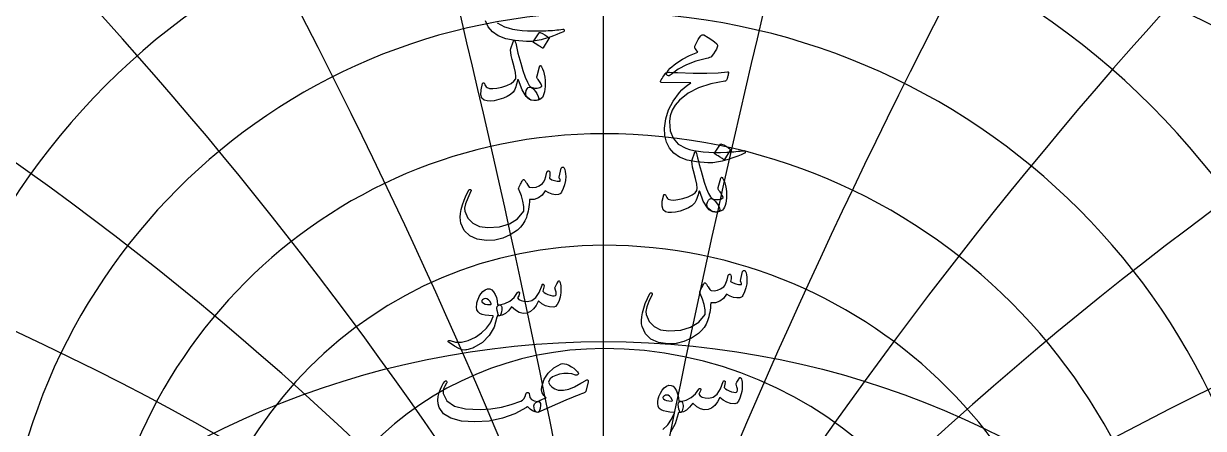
# Model space of a CAD drawing. Header units: millimetres. Extents: x -68 to 68, y -68 to 70.
# Drawn here: x -19.01 to 19.66, y 25.87 to 39.12 of the extents above; entities that cross this region are included whole.
import ezdxf

# ---------------------------------------------------------------- set-up
doc = ezdxf.new("R2010")
doc.units = ezdxf.units.MM
for name, color, linetype in [('CUT_OUTER', 1, 'Continuous'), ('ENGRAVE', 7, 'Continuous'), ('ENGRAVE_FINE', 8, 'Continuous'), ('TEXT', 5, 'Continuous')]:
    doc.layers.add(name, color=color, linetype=linetype)

msp = doc.modelspace()

# ---------------------------------------------------------------- linework, layer by layer
at = {"layer": 'CUT_OUTER'}
msp.add_arc((-0.0002, -0.0002), 68.4749, 142.031029, 87.802838, dxfattribs=at)
at = {"layer": 'ENGRAVE'}
msp.add_lwpolyline([(0, -67), (0, 67)], dxfattribs=at)
msp.add_lwpolyline([(0, -67), (0, 67)], dxfattribs=at)
for radius in [67, 43.8575, 28.7086]:
    msp.add_circle((0, 0), radius, dxfattribs=at)
for centre, radius, start, end in [((0, 27.8915), 39.6431, 104.6529, 270), ((0, 25.3496), 42.185, 270, 75.09887), ((0, 25.5212), 34.8434, 90, 270), ((0, 23.0572), 37.3074, 270, 90), ((0, 30.8566), 45.1068, 147.33942, 270), ((0, 23.6066), 30.5529, 90, 270), ((0, 21.204), 32.9555, 270, 90), ((0, 28.2184), 47.745, 270, 31.63039), ((0, 22.0495), 26.6591, 90, 270), ((0, 19.6932), 29.0154, 270, 90), ((0, 34.6199), 51.4552, 169.60534, 270), ((0, 20.7795), 23.078, 90, 270), ((0, 18.4556), 25.4019, 270, 90), ((0, 31.8643), 54.2108, 270, 8.90601), ((0, 19.7447), 19.7447, 90, 270), ((0, 17.4399), 22.0495, 270, 90), ((0, 18.9068), 16.6083, 90, 270), ((0, 16.6083), 18.9068, 270, 90), ((0, 39.4895), 59.0161, 186.817711, 270), ((0, 18.237), 13.6274, 90, 270), ((0, 15.9322), 15.9322, 270, 90), ((0, 17.7139), 10.7675, 90, 270), ((0, 15.3899), 13.0915, 270, 90)]:
    msp.add_arc(centre, radius, start, end, dxfattribs=at)
at = {"layer": 'ENGRAVE_FINE'}
for centre, radius, start, end in [((-371.7184, -48.7087), 377.4528, 10, 17.676322), ((-371.7184, -48.7087), 377.4528, 10, 17.676322), ((423.1617, -60.3647), 429.6896, 162.919986, 170), ((423.1617, -60.3647), 429.6896, 162.919986, 170), ((-180.0806, -48.7087), 191.6378, 20, 35.48643), ((-180.0806, -48.7087), 191.6378, 20, 35.48643), ((205.0025, -60.3647), 218.1591, 145.781376, 160), ((205.0025, -60.3647), 218.1591, 145.781376, 160), ((-113.5255, -48.7087), 131.088, 30, 53.548789), ((-113.5255, -48.7087), 131.088, 30, 53.548789), ((129.2367, -60.3647), 149.2296, 128.54581, 150), ((129.2367, -60.3647), 149.2296, 128.54581, 150), ((-78.1123, -48.7087), 101.9683, 40, 71.93986), ((-78.1123, -48.7087), 101.9683, 40, 71.93986), ((88.9225, -60.3647), 116.0801, 111.221729, 140), ((88.9225, -60.3647), 116.0801, 111.221729, 140), ((-54.9979, -48.7087), 85.5616, 50, 90.642678), ((-54.9979, -48.7087), 85.5616, 50, 90.642678), ((62.6093, -60.3647), 97.4027, 95.071728, 130), ((62.6093, -60.3647), 97.4027, 95.071728, 130), ((-37.8418, -48.7087), 75.6837, 60, 104.724148), ((-37.8418, -48.7087), 75.6837, 60, 104.724148)]:
    msp.add_arc(centre, radius, start, end, dxfattribs=at)
at = {"layer": 'TEXT'}
for points in [[(-3.4924, 39.1546), (-3.2494, 39.0211), (-3.1234, 38.9807), (-2.985, 38.9472), (-2.834, 38.9208), (-2.6706, 38.9013), (-2.495, 38.8886), (-2.3073, 38.8824), (-2.1077, 38.8826), (-1.8962, 38.8893), (-1.8209, 38.8936), (-1.747, 38.8983), (-1.6742, 38.9036), (-1.6028, 38.9093), (-1.533, 38.9155), (-1.4655, 38.9223), (-1.4003, 38.9295), (-1.3373, 38.9372), (-1.3181, 38.9382), (-1.3044, 38.9333), (-1.2961, 38.9223), (-1.2934, 38.9053), (-1.2949, 38.8856), (-1.2994, 38.8704), (-1.3069, 38.8597), (-1.3173, 38.8534), (-1.4301, 38.8058), (-1.5369, 38.7626), (-1.6377, 38.7239), (-1.7325, 38.6897), (-1.8211, 38.6598), (-1.9032, 38.6339), (-1.9788, 38.6119), (-2.0479, 38.5939), (-2.1129, 38.5807), (-2.1761, 38.569), (-2.2376, 38.5588), (-2.2974, 38.55), (-2.3556, 38.5433), (-2.4126, 38.539), (-2.4684, 38.5373), (-2.5229, 38.5381), (-2.8952, 38.567), (-3.2055, 38.6299), (-3.454, 38.7267), (-3.6406, 38.8574), (-3.7776, 39.0208), (-3.8732, 39.2117)], [(1.9391, 25.8325), (2.1018, 25.9895), (2.2305, 26.1698), (2.3253, 26.3737), (2.3246, 26.3809), (2.3223, 26.3866), (2.3186, 26.3909), (2.3133, 26.3936), (2.1759, 26.4016), (2.0588, 26.4176), (1.9623, 26.4415), (1.8862, 26.4735), (1.8273, 26.5229), (1.7904, 26.5912), (1.7754, 26.6786), (1.7824, 26.7848), (1.7846, 26.7989), (1.7874, 26.8133), (1.7906, 26.8279), (1.7944, 26.8427), (1.7986, 26.8581), (1.8034, 26.8742), (1.8086, 26.891), (1.8143, 26.9086), (1.8612, 27.0226), (1.9181, 27.1172), (1.985, 27.1923), (2.0618, 27.2479), (2.1404, 27.2783), (2.2125, 27.2778), (2.2781, 27.2464), (2.3373, 27.184), (2.3889, 27.0972), (2.4281, 26.9964), (2.4548, 26.8816), (2.469, 26.7529), (2.4769, 26.753), (2.4845, 26.7534), (2.4918, 26.754), (2.499, 26.7549), (2.5061, 26.7558), (2.5134, 26.7564), (2.521, 26.7568), (2.5289, 26.7569), (2.5558, 26.7512), (2.5768, 26.7339), (2.5918, 26.7053), (2.6007, 26.6651), (2.6045, 26.6209), (2.6037, 26.5763), (2.5985, 26.5311), (2.5888, 26.4854), (2.576, 26.4453), (2.5618, 26.4166), (2.5461, 26.3994), (2.5289, 26.3936), (2.453, 26.3936), (2.4525, 26.3864), (2.451, 26.3767), (2.4486, 26.3644), (2.4451, 26.3497), (2.4451, 26.3497), (2.3515, 26.0211), (2.1946, 25.7459)]]:
    msp.add_lwpolyline(points, dxfattribs=at)
for points in [[(-2.1097, 38.8231), (-2.1047, 38.8281), (-2.0978, 38.8311), (-2.0888, 38.8321), (-2.0778, 38.8311), (-2.0002, 38.7996), (-1.9271, 38.7612), (-1.8585, 38.7158), (-1.7944, 38.6634), (-1.7881, 38.6554), (-1.7854, 38.6474), (-1.7861, 38.6395), (-1.7904, 38.6315), (-1.978, 38.3281), (-1.985, 38.3208), (-1.994, 38.3191), (-2.0049, 38.3228), (-2.0179, 38.3321), (-2.0292, 38.3401), (-2.0469, 38.352), (-2.0711, 38.368), (-2.1018, 38.388), (-2.1394, 38.4119), (-2.1846, 38.4399), (-2.2372, 38.4718), (-2.2974, 38.5077), (-2.3053, 38.5137), (-2.3093, 38.5197), (-2.3093, 38.5257), (-2.3053, 38.5317)], [(3.3692, 37.9808), (3.0204, 37.8897), (2.7125, 37.7722), (2.4456, 37.6282), (2.2195, 37.4578), (2.1848, 37.4316), (2.1527, 37.4169), (2.123, 37.4137), (2.0958, 37.4219), (2.0641, 37.4596), (2.0688, 37.5127), (2.11, 37.5813), (2.1876, 37.6654), (2.371, 37.8176), (2.5818, 37.9548), (2.8201, 38.0771), (3.0858, 38.1844), (3.0099, 38.2961), (2.9957, 38.3241), (2.989, 38.352), (2.9897, 38.38), (2.9979, 38.4079), (3.0516, 38.5145), (3.1007, 38.6025), (3.1454, 38.6721), (3.1856, 38.7233), (3.2113, 38.7475), (3.2365, 38.7602), (3.2612, 38.7615), (3.2854, 38.7512), (3.4258, 38.6719), (3.5438, 38.5975), (3.6394, 38.5282), (3.7125, 38.4638), (3.7267, 38.4431), (3.7335, 38.4169), (3.7327, 38.3852), (3.7245, 38.348), (3.6988, 38.2899), (3.6576, 38.2193), (3.601, 38.1362), (3.5289, 38.0407), (3.5099, 38.0264), (3.477, 38.0117), (3.4301, 37.9965), (3.3692, 37.9808)], [(-2.8802, 38.4798), (-2.8572, 38.3751), (-2.8323, 38.2687), (-2.8053, 38.1605), (-2.7764, 38.0506), (-2.7455, 37.9385), (-2.7125, 37.8236), (-2.6776, 37.706), (-2.6407, 37.5856), (-2.5661, 37.369), (-2.498, 37.2063), (-2.4363, 37.0976), (-2.3812, 37.0427), (-2.333, 37.01), (-2.2844, 36.9638), (-2.2352, 36.9042), (-2.1856, 36.8311), (-2.1387, 36.7405), (-2.1257, 36.6724), (-2.1467, 36.6268), (-2.2016, 36.6036), (-2.3789, 36.6215), (-2.5359, 36.7393), (-2.6724, 36.9568), (-2.7884, 37.2742), (-2.7909, 37.2794), (-2.7944, 37.2832), (-2.7988, 37.2854), (-2.8043, 37.2862), (-2.8083, 37.2854), (-2.8123, 37.2832), (-2.8163, 37.2794), (-2.8203, 37.2742), (-2.8315, 37.2228), (-2.8453, 37.1684), (-2.8615, 37.111), (-2.8802, 37.0507), (-2.9006, 36.9935), (-2.9221, 36.9459), (-2.9446, 36.9077), (-2.968, 36.879), (-3.0523, 36.8054), (-3.1576, 36.7403), (-3.2839, 36.6837), (-3.4311, 36.6355), (-3.5808, 36.5998), (-3.7105, 36.5846), (-3.8203, 36.5898), (-3.9101, 36.6155), (-3.9869, 36.6799), (-4.0219, 36.7932), (-4.0149, 36.9554), (-3.966, 37.1664), (-3.9612, 37.1734), (-3.955, 37.1784), (-3.9473, 37.1814), (-3.938, 37.1824), (-3.9271, 37.1811), (-3.9181, 37.1774), (-3.9111, 37.1712), (-3.9061, 37.1624), (-3.8871, 37.1183), (-3.8662, 37.0816), (-3.8432, 37.0524), (-3.8183, 37.0307), (-3.7404, 37.0018), (-3.6347, 36.9948), (-3.5009, 37.0097), (-3.3393, 37.0467), (-3.1669, 37.1021), (-3.0329, 37.1644), (-2.9373, 37.2338), (-2.8802, 37.3101), (-2.8707, 37.3875), (-2.8862, 37.5197), (-2.9266, 37.7068), (-2.992, 37.9488), (-3.0234, 38.0763), (-3.0419, 38.1794), (-3.0473, 38.258), (-3.0399, 38.3121), (-2.964, 38.5277), (-2.9558, 38.5504), (-2.947, 38.5666), (-2.9378, 38.5763), (-2.9281, 38.5796), (-2.9161, 38.5733), (-2.9041, 38.5546), (-2.8922, 38.5234), (-2.8802, 38.4798)], [(-2.0738, 37.1904), (-2.0973, 37.2295), (-2.1197, 37.2632), (-2.1412, 37.2914), (-2.1616, 37.3141), (-2.1764, 37.3336), (-2.1846, 37.356), (-2.1863, 37.3815), (-2.1816, 37.4099), (-2.0978, 37.7133), (-2.086, 37.7398), (-2.0708, 37.7473), (-2.0521, 37.7358), (-2.0299, 37.7053), (-1.9965, 37.6407), (-1.968, 37.5626), (-1.9446, 37.4711), (-1.9261, 37.366), (-1.9154, 37.2652), (-1.9111, 37.1664), (-1.9134, 37.0696), (-1.9221, 36.9748), (-1.9363, 36.8922), (-1.9551, 36.8201), (-1.9783, 36.7585), (-2.0059, 36.7074), (-2.0401, 36.6694), (-2.0868, 36.6395), (-2.1459, 36.6175), (-2.2175, 36.6036), (-2.2909, 36.6008), (-2.3592, 36.6125), (-2.4226, 36.6387), (-2.481, 36.6794), (-2.5261, 36.7311), (-2.5498, 36.7902), (-2.5521, 36.8568), (-2.5329, 36.9309), (-2.5022, 36.9915), (-2.466, 37.0297), (-2.4244, 37.0454), (-2.3772, 37.0387), (-2.2684, 37.0125), (-2.1736, 37.0097), (-2.0928, 37.0305), (-2.0259, 37.0746), (-2.0244, 37.0863), (-2.0319, 37.1095), (-2.0484, 37.1442), (-2.0738, 37.1904)], [(2.4271, 37.5177), (2.9393, 37.4998), (3.3822, 37.4978), (3.7557, 37.5117), (4.0598, 37.5417), (4.0692, 37.5428), (4.0773, 37.5422), (4.0841, 37.5398), (4.0897, 37.5357), (4.0939, 37.5301), (4.0962, 37.5232), (4.0968, 37.5151), (4.0957, 37.5057), (4.0879, 37.4693), (4.0803, 37.4359), (4.0729, 37.4054), (4.0658, 37.378), (4.0589, 37.3535), (4.0523, 37.3321), (4.046, 37.3136), (4.0398, 37.2982), (4.0269, 37.2735), (4.0119, 37.2552), (3.9949, 37.2435), (3.976, 37.2383), (3.5149, 37.1547), (3.1137, 37.0237), (2.7724, 36.8453), (2.491, 36.6195), (2.3488, 36.4571), (2.2455, 36.2852), (2.1811, 36.1038), (2.1556, 35.913), (2.1801, 35.6133), (2.2774, 35.3691), (2.4476, 35.1802), (2.6906, 35.0467), (2.8166, 35.0063), (2.955, 34.9729), (3.106, 34.9464), (3.2694, 34.927), (3.445, 34.9142), (3.6327, 34.908), (3.8323, 34.9082), (4.0438, 34.915), (4.1191, 34.9192), (4.193, 34.924), (4.2658, 34.9292), (4.3372, 34.9349), (4.407, 34.9412), (4.4745, 34.9479), (4.5397, 34.9551), (4.6027, 34.9629), (4.6219, 34.9639), (4.6356, 34.9589), (4.6439, 34.9479), (4.6466, 34.9309), (4.6451, 34.9112), (4.6406, 34.896), (4.6331, 34.8853), (4.6227, 34.879), (4.5099, 34.8314), (4.4031, 34.7882), (4.3023, 34.7496), (4.2075, 34.7154), (4.1189, 34.6854), (4.0368, 34.6595), (3.9612, 34.6375), (3.8921, 34.6196), (3.8271, 34.6063), (3.7639, 34.5946), (3.7024, 34.5844), (3.6426, 34.5757), (3.5844, 34.5689), (3.5274, 34.5647), (3.4716, 34.5629), (3.4171, 34.5637), (3.0448, 34.5926), (2.7345, 34.6555), (2.486, 34.7523), (2.2994, 34.883), (2.1624, 35.0465), (2.0668, 35.2373), (2.0127, 35.4556), (2, 35.7014), (2.0391, 36.0063), (2.1327, 36.3022), (2.2806, 36.5891), (2.483, 36.867), (2.5621, 36.9511), (2.6516, 37.0317), (2.7517, 37.1088), (2.8622, 37.1824), (1.8962, 37.1904), (1.873, 37.2004), (1.8632, 37.2183), (1.867, 37.2443), (1.8842, 37.2782), (1.9166, 37.3276), (1.9461, 37.372), (1.9725, 37.4114), (1.996, 37.4459), (2.0164, 37.4751), (2.0339, 37.4988), (2.0484, 37.517), (2.0598, 37.5297), (2.0858, 37.5319), (2.1556, 37.5307), (2.2694, 37.5259), (2.4271, 37.5177)], [(3.0598, 34.829), (3.0828, 34.7243), (3.1077, 34.6179), (3.1347, 34.5098), (3.1636, 34.3999), (3.1945, 34.2877), (3.2275, 34.1728), (3.2624, 34.0552), (3.2993, 33.9348), (3.3739, 33.7183), (3.442, 33.5556), (3.5037, 33.4468), (3.5588, 33.3919), (3.607, 33.3592), (3.6556, 33.3131), (3.7048, 33.2534), (3.7544, 33.1803), (3.8013, 33.0898), (3.8143, 33.0217), (3.7933, 32.976), (3.7384, 32.9528), (3.5611, 32.9708), (3.4041, 33.0885), (3.2676, 33.3061), (3.1516, 33.6234), (3.1491, 33.6287), (3.1456, 33.6324), (3.1412, 33.6347), (3.1357, 33.6354), (3.1317, 33.6347), (3.1277, 33.6324), (3.1237, 33.6287), (3.1197, 33.6234), (3.1085, 33.572), (3.0947, 33.5177), (3.0785, 33.4603), (3.0598, 33.3999), (3.0394, 33.3428), (3.0179, 33.2951), (2.9954, 33.2569), (2.972, 33.2282), (2.8877, 33.1546), (2.7824, 33.0895), (2.6561, 33.0329), (2.5089, 32.9847), (2.3592, 32.9491), (2.2295, 32.9338), (2.1197, 32.9391), (2.0299, 32.9648), (1.9531, 33.0291), (1.9181, 33.1424), (1.9251, 33.3046), (1.974, 33.5157), (1.9788, 33.5226), (1.985, 33.5276), (1.9927, 33.5306), (2.002, 33.5316), (2.0129, 33.5304), (2.0219, 33.5266), (2.0289, 33.5204), (2.0339, 33.5117), (2.0529, 33.4675), (2.0738, 33.4308), (2.0968, 33.4016), (2.1217, 33.3799), (2.1996, 33.351), (2.3053, 33.344), (2.4391, 33.359), (2.6007, 33.3959), (2.7731, 33.4513), (2.9071, 33.5137), (3.0027, 33.583), (3.0598, 33.6594), (3.0693, 33.7367), (3.0538, 33.8689), (3.0134, 34.0561), (2.948, 34.2981), (2.9166, 34.4256), (2.8981, 34.5286), (2.8927, 34.6072), (2.9001, 34.6613), (2.976, 34.8769), (2.9842, 34.8996), (2.993, 34.9158), (3.0022, 34.9256), (3.0119, 34.9288), (3.0239, 34.9226), (3.0359, 34.9039), (3.0478, 34.8727), (3.0598, 34.829)], [(3.8303, 35.1723), (3.8353, 35.1773), (3.8422, 35.1803), (3.8512, 35.1813), (3.8622, 35.1803), (3.9398, 35.1489), (4.0129, 35.1104), (4.0815, 35.065), (4.1456, 35.0126), (4.1519, 35.0047), (4.1546, 34.9967), (4.1539, 34.9887), (4.1496, 34.9807), (3.962, 34.6773), (3.955, 34.6701), (3.946, 34.6683), (3.9351, 34.6721), (3.9221, 34.6813), (3.9108, 34.6893), (3.8931, 34.7013), (3.8689, 34.7172), (3.8382, 34.7372), (3.8006, 34.7611), (3.7554, 34.7891), (3.7028, 34.821), (3.6426, 34.857), (3.6347, 34.8629), (3.6307, 34.8689), (3.6307, 34.8749), (3.6347, 34.8809)], [(-1.3852, 34.3859), (-1.3782, 34.4034), (-1.3692, 34.4158), (-1.3583, 34.4233), (-1.3453, 34.4258), (-1.3286, 34.4238), (-1.3143, 34.4178), (-1.3026, 34.4079), (-1.2934, 34.3939), (-1.2707, 34.344), (-1.2545, 34.2821), (-1.2447, 34.2083), (-1.2415, 34.1224), (-1.2502, 33.9822), (-1.2764, 33.849), (-1.3201, 33.7227), (-1.3812, 33.6035), (-1.4022, 33.5748), (-1.4251, 33.5526), (-1.4501, 33.5369), (-1.477, 33.5276), (-1.5746, 33.5214), (-1.6796, 33.5386), (-1.7921, 33.5793), (-1.9121, 33.6434), (-2.0132, 33.5049), (-2.1327, 33.4129), (-2.2707, 33.3672), (-2.4271, 33.368), (-2.4322, 33.2838), (-2.4396, 33.2028), (-2.4492, 33.1251), (-2.461, 33.0506), (-2.4751, 32.9789), (-2.4915, 32.9094), (-2.5101, 32.8421), (-2.5309, 32.7772), (-2.5793, 32.6599), (-2.6447, 32.5516), (-2.727, 32.4523), (-2.8263, 32.362), (-3.0586, 32.2073), (-3.3043, 32.0985), (-3.5636, 32.0357), (-3.8362, 32.0187), (-4.1434, 32.0604), (-4.3861, 32.1694), (-4.5645, 32.3458), (-4.6785, 32.5895), (-4.694, 32.6774), (-4.6965, 32.7811), (-4.686, 32.9009), (-4.6626, 33.0366), (-4.6249, 33.1853), (-4.5718, 33.34), (-4.5032, 33.5007), (-4.4191, 33.6674), (-4.4123, 33.6778), (-4.4041, 33.6853), (-4.3944, 33.6898), (-4.3831, 33.6913), (-4.3719, 33.6903), (-4.3622, 33.6873), (-4.354, 33.6823), (-4.3472, 33.6753), (-4.3427, 33.6651), (-4.3412, 33.6544), (-4.3427, 33.6432), (-4.3472, 33.6314), (-4.454, 33.4096), (-4.5229, 33.2272), (-4.5538, 33.0843), (-4.5468, 32.9807), (-4.446, 32.7525), (-4.2873, 32.5865), (-4.0708, 32.483), (-3.7963, 32.4418), (-3.4126, 32.4663), (-3.0878, 32.5636), (-2.8218, 32.7337), (-2.6147, 32.9768), (-2.6155, 33.1369), (-2.6417, 33.3061), (-2.6933, 33.4842), (-2.7704, 33.6713), (-2.7801, 33.6903), (-2.7854, 33.7073), (-2.7861, 33.7222), (-2.7824, 33.7352), (-2.7609, 33.7798), (-2.7405, 33.8215), (-2.721, 33.8606), (-2.7025, 33.8969), (-2.6851, 33.93), (-2.6686, 33.9593), (-2.6531, 33.9848), (-2.6387, 34.0067), (-2.6304, 34.0159), (-2.6217, 34.0196), (-2.6125, 34.0179), (-2.6027, 34.0107), (-2.5978, 34.0052), (-2.5908, 33.9967), (-2.5818, 33.9852), (-2.5708, 33.9707), (-2.5583, 33.9533), (-2.5449, 33.9328), (-2.5304, 33.9094), (-2.5149, 33.8829), (-2.4835, 33.832), (-2.457, 33.7951), (-2.4356, 33.7721), (-2.4191, 33.7632), (-2.3153, 33.7544), (-2.2115, 33.7721), (-2.1077, 33.8163), (-2.004, 33.8869), (-1.9663, 33.9338), (-1.9291, 34.0107), (-1.8924, 34.1174), (-1.8562, 34.2542), (-1.8528, 34.2671), (-1.8463, 34.2781), (-1.8368, 34.2871), (-1.8243, 34.2941), (-1.8126, 34.2986), (-1.8014, 34.3001), (-1.7906, 34.2986), (-1.7804, 34.2941), (-1.7652, 34.2691), (-1.7594, 34.2222), (-1.7632, 34.1534), (-1.7764, 34.0626), (-1.6958, 34.0132), (-1.6097, 33.9807), (-1.5182, 33.9653), (-1.4211, 33.9668), (-1.4224, 33.9959), (-1.4261, 34.0196), (-1.4324, 34.0379), (-1.4411, 34.0506), (-1.4511, 34.0626), (-1.4571, 34.0745), (-1.4591, 34.0865), (-1.4571, 34.0985)], [(3.8662, 33.5396), (3.8427, 33.5788), (3.8203, 33.6125), (3.7988, 33.6407), (3.7784, 33.6634), (3.7636, 33.6828), (3.7554, 33.7053), (3.7537, 33.7307), (3.7584, 33.7592), (3.8422, 34.0626), (3.854, 34.089), (3.8692, 34.0965), (3.8879, 34.085), (3.9101, 34.0546), (3.9435, 33.99), (3.972, 33.9119), (3.9954, 33.8203), (4.0139, 33.7153), (4.0246, 33.6145), (4.0289, 33.5157), (4.0266, 33.4189), (4.0179, 33.324), (4.0037, 33.2415), (3.9849, 33.1694), (3.9617, 33.1077), (3.9341, 33.0566), (3.8999, 33.0187), (3.8532, 32.9887), (3.7941, 32.9668), (3.7225, 32.9528), (3.6491, 32.9501), (3.5808, 32.9618), (3.5174, 32.988), (3.459, 33.0286), (3.4139, 33.0803), (3.3902, 33.1394), (3.3879, 33.206), (3.4071, 33.2801), (3.4378, 33.3408), (3.474, 33.3789), (3.5156, 33.3947), (3.5628, 33.3879), (3.6716, 33.3617), (3.7664, 33.359), (3.8472, 33.3797), (3.9141, 33.4238), (3.9156, 33.4356), (3.9081, 33.4588), (3.8916, 33.4935), (3.8662, 33.5396)], [(4.5548, 31.003), (4.5618, 31.0204), (4.5708, 31.0329), (4.5817, 31.0404), (4.5947, 31.0429), (4.6114, 31.0409), (4.6257, 31.0349), (4.6374, 31.0249), (4.6466, 31.0109), (4.6693, 30.961), (4.6855, 30.8992), (4.6953, 30.8253), (4.6985, 30.7395), (4.6898, 30.5993), (4.6636, 30.466), (4.6199, 30.3398), (4.5588, 30.2205), (4.5378, 30.1918), (4.5149, 30.1696), (4.4899, 30.1539), (4.463, 30.1447), (4.3654, 30.1385), (4.2604, 30.1557), (4.1479, 30.1963), (4.0279, 30.2605), (3.9268, 30.122), (3.8073, 30.0299), (3.6693, 29.9843), (3.5129, 29.985), (3.5078, 29.9008), (3.5004, 29.8198), (3.4908, 29.7421), (3.479, 29.6677), (3.4649, 29.5959), (3.4485, 29.5264), (3.4299, 29.4592), (3.4091, 29.3942), (3.3607, 29.2769), (3.2953, 29.1687), (3.213, 29.0694), (3.1137, 28.979), (2.8814, 28.8244), (2.6357, 28.7156), (2.3764, 28.6527), (2.1037, 28.6357), (1.7966, 28.6774), (1.5539, 28.7864), (1.3755, 28.9628), (1.2615, 29.2066), (1.246, 29.2944), (1.2435, 29.3982), (1.254, 29.518), (1.2774, 29.6537), (1.3151, 29.8024), (1.3682, 29.9571), (1.4368, 30.1177), (1.5209, 30.2844), (1.5277, 30.2949), (1.5359, 30.3024), (1.5456, 30.3069), (1.5569, 30.3084), (1.5681, 30.3074), (1.5778, 30.3044), (1.586, 30.2994), (1.5928, 30.2924), (1.5973, 30.2822), (1.5988, 30.2714), (1.5973, 30.2602), (1.5928, 30.2485), (1.486, 30.0267), (1.4171, 29.8443), (1.3862, 29.7013), (1.3932, 29.5978), (1.494, 29.3695), (1.6527, 29.2036), (1.8692, 29.1001), (2.1437, 29.0589), (2.5274, 29.0833), (2.8522, 29.1806), (3.1182, 29.3508), (3.3253, 29.5938), (3.3245, 29.754), (3.2983, 29.9231), (3.2467, 30.1013), (3.1696, 30.2884), (3.1599, 30.3074), (3.1546, 30.3243), (3.1539, 30.3393), (3.1576, 30.3523), (3.1791, 30.3968), (3.1995, 30.4386), (3.219, 30.4776), (3.2375, 30.5139), (3.2549, 30.547), (3.2714, 30.5763), (3.2869, 30.6019), (3.3013, 30.6237), (3.3096, 30.633), (3.3183, 30.6367), (3.3275, 30.635), (3.3373, 30.6277), (3.3422, 30.6222), (3.3492, 30.6137), (3.3582, 30.6023), (3.3692, 30.5878), (3.3817, 30.5703), (3.3951, 30.5499), (3.4096, 30.5264), (3.4251, 30.5), (3.4565, 30.4491), (3.483, 30.4122), (3.5044, 30.3892), (3.5209, 30.3802), (3.6247, 30.3715), (3.7285, 30.3892), (3.8323, 30.4334), (3.936, 30.504), (3.9737, 30.5509), (4.0109, 30.6277), (4.0476, 30.7345), (4.0838, 30.8712), (4.0872, 30.8842), (4.0937, 30.8952), (4.1032, 30.9042), (4.1157, 30.9111), (4.1274, 30.9156), (4.1386, 30.9171), (4.1494, 30.9156), (4.1596, 30.9111), (4.1748, 30.8862), (4.1806, 30.8393), (4.1768, 30.7704), (4.1636, 30.6796), (4.2442, 30.6302), (4.3303, 30.5978), (4.4218, 30.5823), (4.5189, 30.5838), (4.5176, 30.613), (4.5139, 30.6367), (4.5076, 30.6549), (4.4989, 30.6676), (4.4889, 30.6796), (4.4829, 30.6916), (4.4809, 30.7036), (4.4829, 30.7155)], [(-1.479, 30.6916), (-1.4703, 30.6976), (-1.4601, 30.6956), (-1.4483, 30.6856), (-1.4351, 30.6676), (-1.4209, 30.6372), (-1.4102, 30.5938), (-1.4029, 30.5374), (-1.3992, 30.468), (-1.3979, 30.3892), (-1.4022, 30.3124), (-1.4119, 30.2375), (-1.4271, 30.1647), (-1.4715, 30.0229), (-1.5209, 29.9211), (-1.5753, 29.8593), (-1.6347, 29.8373), (-1.7752, 29.8455), (-1.9052, 29.8822), (-2.0247, 29.9473), (-2.1337, 30.0409), (-2.2085, 29.8935), (-2.2974, 29.7784), (-2.4002, 29.6959), (-2.5169, 29.6457), (-2.6394, 29.6347), (-2.7634, 29.6657), (-2.8889, 29.7385), (-3.0159, 29.8533), (-3.1187, 29.7223), (-3.2195, 29.6287), (-3.3183, 29.5726), (-3.4151, 29.5539), (-3.4346, 29.5649), (-3.453, 29.5978), (-3.4705, 29.6527), (-3.487, 29.7295), (-3.4929, 29.8054), (-3.483, 29.8613), (-3.457, 29.8972), (-3.4151, 29.9132), (-3.231, 29.9548), (-3.0698, 30.0359), (-2.9316, 30.1564), (-2.8163, 30.3163), (-2.8101, 30.3251), (-2.8033, 30.3313), (-2.7961, 30.3351), (-2.7884, 30.3363), (-2.7789, 30.3353), (-2.7704, 30.3323), (-2.7629, 30.3273), (-2.7564, 30.3203), (-2.7527, 30.2989), (-2.7614, 30.2625), (-2.7826, 30.2111), (-2.8163, 30.1447), (-2.7721, 30.0935), (-2.7035, 30.0559), (-2.6105, 30.0317), (-2.493, 30.0209), (-2.3465, 30.0516), (-2.2185, 30.1517), (-2.109, 30.3211), (-2.0179, 30.5599), (-2.0134, 30.5721), (-2.0079, 30.5808), (-2.0015, 30.5861), (-1.994, 30.5878), (-1.9827, 30.5868), (-1.973, 30.5838), (-1.9648, 30.5788), (-1.958, 30.5718), (-1.9531, 30.5619), (-1.9501, 30.5519), (-1.9491, 30.5419), (-1.9501, 30.5319), (-1.99, 30.3643), (-1.9433, 30.3228), (-1.8872, 30.2864), (-1.8216, 30.255), (-1.7465, 30.2285), (-1.6734, 30.2113), (-1.6177, 30.2076), (-1.5796, 30.2173), (-1.5589, 30.2405), (-1.5521, 30.2759), (-1.5559, 30.3263), (-1.5701, 30.3917), (-1.5948, 30.472), (-1.5905, 30.4947), (-1.5698, 30.5389), (-1.5327, 30.6045), (-1.479, 30.6916)], [(-3.4949, 29.51), (-3.5885, 29.1814), (-3.7454, 28.9062), (-3.9657, 28.6844), (-4.2494, 28.516), (-4.2891, 28.4989), (-4.3283, 28.4835), (-4.3669, 28.47), (-4.4051, 28.4581), (-4.4425, 28.4482), (-4.479, 28.4406), (-4.5144, 28.4353), (-4.5488, 28.4322), (-4.6346, 28.4444), (-4.7484, 28.489), (-4.8901, 28.5661), (-5.0598, 28.6757), (-5.078, 28.6914), (-5.0887, 28.7066), (-5.092, 28.7213), (-5.0877, 28.7355), (-5.0782, 28.7465), (-5.0658, 28.7515), (-5.0503, 28.7505), (-5.0318, 28.7435), (-4.8554, 28.6864), (-4.6576, 28.6866), (-4.4383, 28.7443), (-4.1975, 28.8593), (-4.0009, 28.9928), (-3.8382, 29.1497), (-3.7095, 29.3301), (-3.6147, 29.5339), (-3.6154, 29.5412), (-3.6177, 29.5469), (-3.6214, 29.5511), (-3.6267, 29.5539), (-3.7641, 29.5619), (-3.8812, 29.5778), (-3.9777, 29.6018), (-4.0538, 29.6337), (-4.1127, 29.6831), (-4.1496, 29.7515), (-4.1646, 29.8388), (-4.1576, 29.9451), (-4.1554, 29.9592), (-4.1526, 29.9735), (-4.1494, 29.9881), (-4.1456, 30.003), (-4.1414, 30.0183), (-4.1366, 30.0344), (-4.1314, 30.0513), (-4.1257, 30.0688), (-4.0788, 30.1829), (-4.0219, 30.2774), (-3.955, 30.3525), (-3.8782, 30.4082), (-3.7996, 30.4386), (-3.7275, 30.4381), (-3.6619, 30.4067), (-3.6027, 30.3443), (-3.5511, 30.2575), (-3.5119, 30.1567), (-3.4852, 30.0419), (-3.471, 29.9132), (-3.4631, 29.9133), (-3.4555, 29.9137), (-3.4482, 29.9143), (-3.441, 29.9152), (-3.4339, 29.916), (-3.4266, 29.9167), (-3.419, 29.917), (-3.4111, 29.9172), (-3.3842, 29.9114), (-3.3632, 29.8942), (-3.3482, 29.8655), (-3.3393, 29.8253), (-3.3355, 29.7812), (-3.3363, 29.7365), (-3.3415, 29.6914), (-3.3512, 29.6457), (-3.364, 29.6055), (-3.3782, 29.5768), (-3.3939, 29.5596), (-3.4111, 29.5539), (-3.487, 29.5539), (-3.4875, 29.5467), (-3.489, 29.5369), (-3.4914, 29.5247), (-3.4949, 29.51)], [(-3.6866, 29.9571), (-3.7285, 30.0302), (-3.7744, 30.0818), (-3.8243, 30.112), (-3.8782, 30.1207), (-3.9104, 30.1123), (-3.939, 30.0988), (-3.9642, 30.0803), (-3.9859, 30.0569), (-3.9929, 30.0444), (-3.9939, 30.0309), (-3.9889, 30.0165), (-3.978, 30.001), (-3.9368, 29.9648), (-3.8772, 29.9401), (-3.7991, 29.9269), (-3.7025, 29.9251), (-3.6925, 29.9271), (-3.6866, 29.9331), (-3.6846, 29.9431), (-3.6866, 29.9571)], [(-0.507, 27.3956), (-0.5868, 27.0763), (-0.5958, 27.0608), (-0.6108, 27.0463), (-0.6317, 27.0328), (-0.6587, 27.0204), (-0.7184, 26.9993), (-0.7819, 26.976), (-0.8492, 26.9504), (-0.9201, 26.9226), (-0.9949, 26.8928), (-1.0733, 26.8612), (-1.1555, 26.8279), (-1.2415, 26.7928), (-2.1596, 26.3936), (-2.2016, 26.4029), (-2.2355, 26.4306), (-2.2614, 26.4767), (-2.2794, 26.5413), (-2.2824, 26.6099), (-2.2634, 26.6681), (-2.2225, 26.7157), (-2.1596, 26.7529), (-2.1518, 26.7565), (-2.1362, 26.7634), (-2.1129, 26.7735), (-2.0818, 26.7868), (-2.0432, 26.8032), (-1.9975, 26.8223), (-1.9444, 26.8441), (-1.8842, 26.8687), (-1.9618, 26.9483), (-2.0109, 27.0353), (-2.0316, 27.1299), (-2.0239, 27.2319), (-1.9471, 27.4747), (-1.8163, 27.68), (-1.6317, 27.8479), (-1.3932, 27.9784), (-1.341, 27.9907), (-1.2804, 27.9874), (-1.2113, 27.9687), (-1.1337, 27.9345), (-1.0531, 27.8879), (-0.979, 27.8357), (-0.9114, 27.7781), (-0.8503, 27.715), (-0.8331, 27.6918), (-0.8253, 27.6701), (-0.8271, 27.6498), (-0.8383, 27.6311), (-0.8553, 27.6167), (-0.8742, 27.6092), (-0.8952, 27.6087), (-0.9181, 27.6152), (-1.0377, 27.6528), (-1.1646, 27.6701), (-1.2991, 27.6668), (-1.4411, 27.6431), (-1.5696, 27.6047), (-1.6716, 27.5533), (-1.7472, 27.4889), (-1.7964, 27.4116), (-1.8014, 27.3771), (-1.7884, 27.3377), (-1.7574, 27.2933), (-1.7085, 27.2439), (-1.6527, 27.199), (-1.5968, 27.1641), (-1.5409, 27.1391), (-1.485, 27.1242), (-1.3176, 27.1199), (-1.1387, 27.1551), (-0.9483, 27.2297), (-0.7465, 27.3437), (-0.7248, 27.3574), (-0.7036, 27.3707), (-0.6829, 27.3834), (-0.6627, 27.3956), (-0.6432, 27.4071), (-0.6247, 27.4176), (-0.6073, 27.427), (-0.5908, 27.4355), (-0.5451, 27.457), (-0.516, 27.4575), (-0.5032, 27.437), (-0.507, 27.3956)], [(4.461, 27.5313), (4.4697, 27.5373), (4.4799, 27.5353), (4.4917, 27.5253), (4.5049, 27.5074), (4.5191, 27.4769), (4.5298, 27.4335), (4.5371, 27.3771), (4.5408, 27.3078), (4.5421, 27.2289), (4.5378, 27.1521), (4.5281, 27.0773), (4.5129, 27.0044), (4.4685, 26.8627), (4.4191, 26.7609), (4.3647, 26.699), (4.3053, 26.6771), (4.1648, 26.6853), (4.0348, 26.722), (3.9153, 26.7871), (3.8063, 26.8807), (3.7315, 26.7332), (3.6426, 26.6182), (3.5398, 26.5356), (3.4231, 26.4854), (3.3006, 26.4745), (3.1766, 26.5054), (3.0511, 26.5783), (2.9241, 26.693), (2.8213, 26.562), (2.7205, 26.4685), (2.6217, 26.4123), (2.5249, 26.3936), (2.5054, 26.4046), (2.487, 26.4375), (2.4695, 26.4924), (2.453, 26.5693), (2.4471, 26.6451), (2.457, 26.701), (2.483, 26.7369), (2.5249, 26.7529), (2.709, 26.7946), (2.8702, 26.8757), (3.0084, 26.9962), (3.1237, 27.1561), (3.1299, 27.1648), (3.1367, 27.1711), (3.1439, 27.1748), (3.1516, 27.1761), (3.1611, 27.1751), (3.1696, 27.1721), (3.1771, 27.1671), (3.1836, 27.1601), (3.1873, 27.1386), (3.1786, 27.1022), (3.1574, 27.0508), (3.1237, 26.9844), (3.1679, 26.9333), (3.2365, 26.8956), (3.3295, 26.8714), (3.447, 26.8607), (3.5935, 26.8914), (3.7215, 26.9914), (3.831, 27.1608), (3.9221, 27.3996), (3.9266, 27.4118), (3.9321, 27.4206), (3.9385, 27.4258), (3.946, 27.4275), (3.9573, 27.4265), (3.967, 27.4236), (3.9752, 27.4186), (3.982, 27.4116), (3.9869, 27.4016), (3.9899, 27.3916), (3.9909, 27.3816), (3.9899, 27.3717), (3.95, 27.204), (3.9967, 27.1626), (4.0528, 27.1262), (4.1184, 27.0947), (4.1935, 27.0683), (4.2666, 27.0511), (4.3223, 27.0473), (4.3604, 27.057), (4.3811, 27.0802), (4.3879, 27.1157), (4.3841, 27.1661), (4.3699, 27.2314), (4.3452, 27.3118), (4.3495, 27.3345), (4.3702, 27.3786), (4.4073, 27.4443), (4.461, 27.5313)], [(-5.2055, 27.4076), (-5.1913, 27.4231), (-5.1765, 27.4295), (-5.1613, 27.427), (-5.1456, 27.4156), (-5.1336, 27.4006), (-5.1296, 27.3836), (-5.1336, 27.3647), (-5.1456, 27.3437), (-5.2065, 27.2494), (-5.2454, 27.1621), (-5.2624, 27.0817), (-5.2574, 27.0084), (-5.1324, 26.7674), (-4.8891, 26.5992), (-4.5276, 26.5039), (-4.0478, 26.4815), (-3.6918, 26.5077), (-3.3502, 26.5623), (-3.0231, 26.6454), (-2.7105, 26.7569), (-2.6554, 26.7896), (-2.6097, 26.8397), (-2.5736, 26.9073), (-2.5469, 26.9924), (-2.5379, 27.0166), (-2.5229, 27.0333), (-2.5019, 27.0426), (-2.475, 27.0443), (-2.4558, 27.0361), (-2.4421, 27.0194), (-2.4338, 26.9942), (-2.4311, 26.9605), (-2.4124, 26.8772), (-2.3602, 26.8148), (-2.2747, 26.7734), (-2.1556, 26.7529), (-2.1127, 26.7434), (-2.0838, 26.719), (-2.0688, 26.6796), (-2.0678, 26.6252), (-2.0823, 26.5239), (-2.1018, 26.4515), (-2.1262, 26.4081), (-2.1556, 26.3936), (-2.2432, 26.4051), (-2.3263, 26.4395), (-2.4049, 26.4969), (-2.479, 26.5773), (-2.4852, 26.5805), (-2.496, 26.5783), (-2.5112, 26.5705), (-2.5309, 26.5573), (-2.9031, 26.3477), (-3.3093, 26.198), (-3.7494, 26.1082), (-4.2235, 26.0783), (-4.6616, 26.1082), (-5.0019, 26.198), (-5.2444, 26.3477), (-5.3891, 26.5573), (-5.422, 26.6743), (-5.433, 26.7938), (-5.422, 26.9158), (-5.3891, 27.0403), (-5.3447, 27.1561), (-5.2993, 27.2559), (-5.2529, 27.3397), (-5.2055, 27.4076)], [(2.2534, 26.7968), (2.2115, 26.8699), (2.1656, 26.9216), (2.1157, 26.9518), (2.0618, 26.9605), (2.0296, 26.952), (2.001, 26.9385), (1.9758, 26.9201), (1.9541, 26.8966), (1.9471, 26.8841), (1.9461, 26.8707), (1.9511, 26.8562), (1.962, 26.8407), (2.0032, 26.8046), (2.0628, 26.7799), (2.1409, 26.7666), (2.2375, 26.7649), (2.2475, 26.7669), (2.2534, 26.7729), (2.2554, 26.7828), (2.2534, 26.7968)]]:
    msp.add_lwpolyline(points, close=True, dxfattribs=at)

doc.saveas('drawing.dxf')
